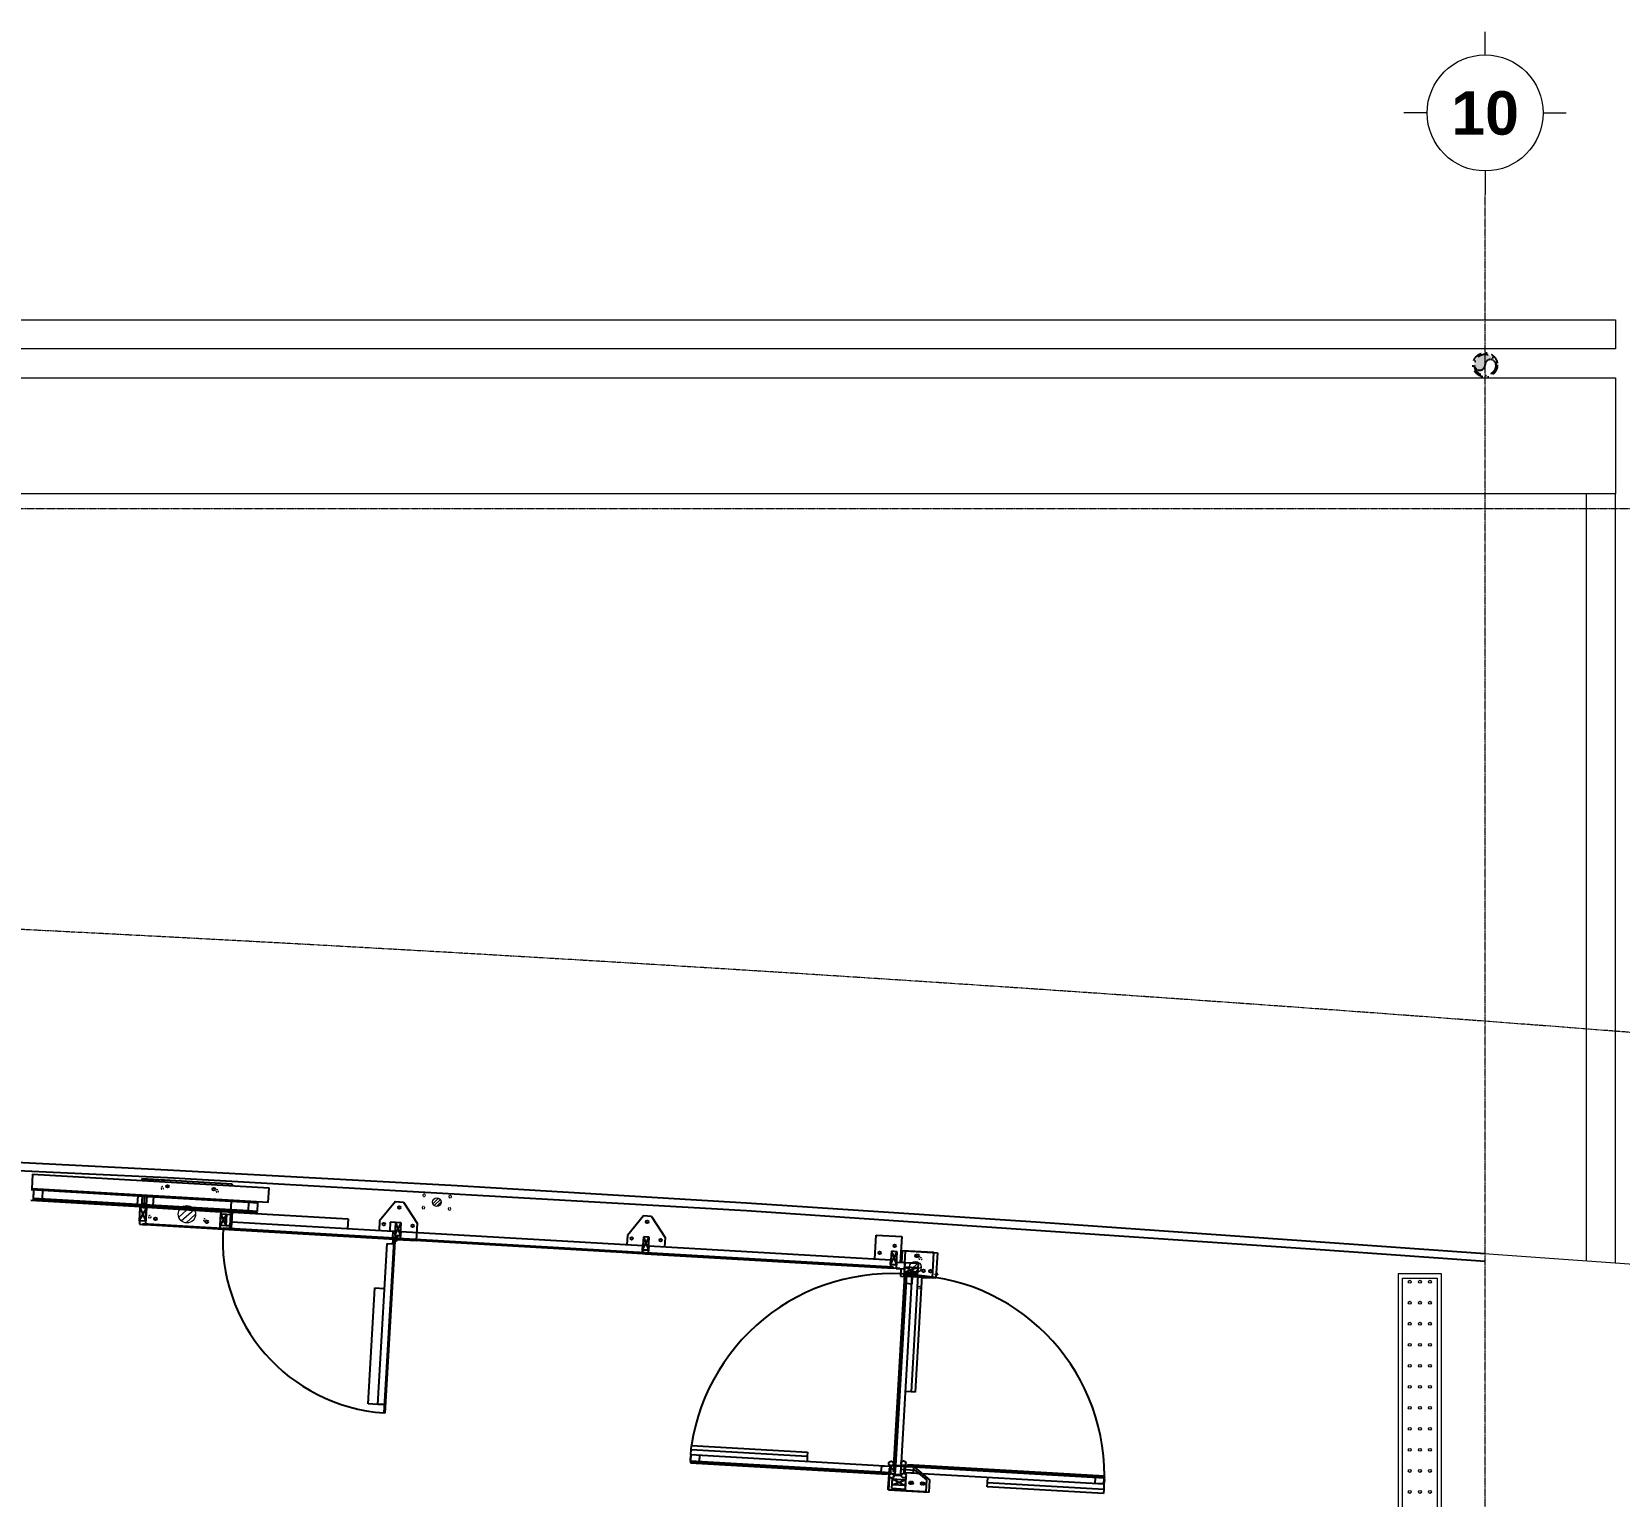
# Model space of a CAD drawing. Header units: millimetres. Extents: x -200069 to 184689, y -19972 to 101699.
# Drawn here: x 57476 to 68425, y 2160 to 12263 of the extents above; entities that cross this region are included whole.
import ezdxf
from ezdxf.enums import TextEntityAlignment as Align

# ---------------------------------------------------------------- set-up
doc = ezdxf.new("R2010")
doc.units = ezdxf.units.MM
for name, pattern in [('CENTER', [50.8, 31.75, -6.35, 6.35, -6.35]), ('HIDDEN', [0.2, 0.1, -0.1]), ('X-45-STST-GRID$0$Grid Line', [9.5, 5, -1.5, 1.5, -1.5]), ('X-45-STST-PL-PF$0$CENTER2', [28.575, 19.05, -3.175, 3.175, -3.175]), ('X-45-STST-PL-PF$0$DASHDOT', [1, 0.5, -0.25, 0, -0.25])]:
    doc.linetypes.add(name, pattern=pattern)
doc.layers.get('Defpoints').update_dxf_attribs({"color": 6})
for name, color, linetype in [('AHM3_nouveau_ancrage', 2, 'Continuous'), ('AHM3_OBSOLETE', 5, 'Continuous'), ('AHM_ANCRAGE', 7, 'Continuous'), ('ARC EDGE', 4, 'Continuous'), ('DIM', 255, 'Continuous'), ('RC EDGE', 2, 'Continuous'), ('X-45-STST-PL-PF$0$MEP-PL-SW', 140, 'X-45-STST-PL-PF$0$DASHDOT')]:
    doc.layers.add(name, color=color, linetype=linetype)
for name, color, linetype, lineweight in [('ARC_HATCH', 8, 'Continuous', 25), ('ARC_TEXT_100', 2, 'Continuous', 5), ('PSD Anchor Hole', 7, 'Continuous', 15), ('PSD Pene Hole', 9, 'Continuous', 15), ('X-45-STST-GRID$0$ARC_AXIS_LINE', 240, 'CENTER', 13), ('X-45-STST-PL-PF$0$ARC_CON-VIEW', 90, 'Continuous', 5), ('X-45-STST-PL-PF$0$ARC_FLOOR', 2, 'Continuous', 5), ('X-45-STST-PL-PF$0$ARC_FRAME', 151, 'Continuous', 5), ('X-45-STST-PL-PF$0$ARC_GATE AXIS', 240, 'Continuous', 5), ('X-45-STST-PL-PF$0$ARC_GUTTER', 255, 'Continuous', 0), ('X-45-STST-PL-PF$0$ARC_GUTTER HATCH', 8, 'Continuous', 0)]:
    doc.layers.add(name, color=color, linetype=linetype, lineweight=lineweight)
doc.styles.add('X-45-STST-GRID$0$CP2-CSA-IT-STTST-45012$0$Arial_B', font='arialbd.ttf', dxfattribs={"width": 0.8, "height": 761.067151})

# ---------------------------------------------------------------- blocks, each defined once
blk = doc.blocks.new('X-45-STST-PL-PF$0$PIPE')
h = blk.add_hatch(color=256)
h.dxf.hatch_style = 1
h.paths.add_polyline_path([(50, 0, 1), (0, 0, -1), (-50, 0, 1)])
at = {"ltscale": 100}
for radius in [57, 50]:
    blk.add_circle((0, 0), radius, dxfattribs=at)
for centre, start, end in [((-25, 0), 180, 0), ((25, 0), 0, 180)]:
    blk.add_arc(centre, 25, start, end)
blk = doc.blocks.new('X-45-STST-PL-PF$0$Roof drainage pipe')
at = {"layer": 'X-45-STST-PL-PF$0$MEP-PL-SW', "linetype": 'Continuous', "xscale": 1.473684210526699, "yscale": 1.473684210526699, "zscale": 1.473684210526699, "rotation": 180}
blk.add_blockref('X-45-STST-PL-PF$0$PIPE', (67500, 9965), dxfattribs=at)
blk = doc.blocks.new('*U29')
at = {"layer": 'X-45-STST-PL-PF$0$ARC_GUTTER'}
for p, q in [((0, 0), (0, 300)), ((0, 300), (8519, 300)), ((8489, 270), (30, 270)), ((30, 270), (30, 30)), ((8489, 30), (8489, 270)), ((8519, 300), (8519, 0)), ((8519, 0), (0, 0)), ((30, 30), (8489, 30))]:
    blk.add_line(p, q, dxfattribs=at)
at = {"layer": 'X-45-STST-PL-PF$0$ARC_GUTTER HATCH'}
for centre, start, end in [((55, 219), 0, 180), ((55, 219), 180, 0), ((200, 219), 0, 180), ((200, 219), 180, 0), ((345, 219), 0, 180), ((345, 219), 180, 0), ((490, 219), 0, 180), ((490, 219), 180, 0), ((635, 219), 0, 180), ((635, 219), 180, 0), ((780, 219), 0, 180), ((780, 219), 180, 0), ((925, 219), 0, 180), ((925, 219), 180, 0), ((1070, 219), 0, 180), ((1070, 219), 180, 0), ((1215, 219), 0, 180), ((1215, 219), 180, 0), ((1360, 219), 0, 180), ((1360, 219), 180, 0), ((1505, 219), 0, 180), ((1505, 219), 180, 0), ((1650, 219), 0, 180), ((1650, 219), 180, 0), ((1795, 219), 0, 180), ((1795, 219), 180, 0), ((1940, 219), 0, 180), ((1940, 219), 180, 0), ((2085, 219), 0, 180), ((2085, 219), 180, 0), ((2230, 219), 0, 180), ((2230, 219), 180, 0), ((2375, 219), 0, 180), ((2375, 219), 180, 0), ((2520, 219), 0, 180), ((2520, 219), 180, 0), ((2665, 219), 0, 180), ((2665, 219), 180, 0), ((2810, 219), 0, 180), ((2810, 219), 180, 0), ((2955, 219), 0, 180), ((2955, 219), 180, 0), ((3100, 219), 0, 180), ((3100, 219), 180, 0), ((3245, 219), 0, 180), ((3245, 219), 180, 0), ((3390, 219), 0, 180), ((3390, 219), 180, 0), ((3535, 219), 0, 180), ((3535, 219), 180, 0), ((3680, 219), 0, 180), ((3680, 219), 180, 0), ((3825, 219), 0, 180), ((3825, 219), 180, 0), ((3970, 219), 0, 180), ((3970, 219), 180, 0), ((4115, 219), 0, 180), ((4115, 219), 180, 0), ((4260, 219), 0, 180), ((4260, 219), 180, 0), ((4405, 219), 0, 180), ((4405, 219), 180, 0), ((4550, 219), 0, 180), ((4550, 219), 180, 0), ((4695, 219), 0, 180), ((4695, 219), 180, 0), ((4840, 219), 0, 180), ((4840, 219), 180, 0), ((4985, 219), 0, 180), ((4985, 219), 180, 0), ((5130, 219), 0, 180), ((5130, 219), 180, 0), ((5275, 219), 0, 180), ((5275, 219), 180, 0), ((5420, 219), 0, 180), ((5420, 219), 180, 0), ((5565, 219), 0, 180), ((5565, 219), 180, 0), ((5710, 219), 0, 180), ((5710, 219), 180, 0), ((5855, 219), 0, 180), ((5855, 219), 180, 0), ((6000, 219), 0, 180), ((6000, 219), 180, 0), ((6145, 219), 0, 180), ((6145, 219), 180, 0), ((6290, 219), 0, 180), ((6290, 219), 180, 0), ((6435, 219), 0, 180), ((6435, 219), 180, 0), ((6580, 219), 0, 180), ((6580, 219), 180, 0), ((6725, 219), 0, 180), ((6725, 219), 180, 0), ((6870, 219), 0, 180), ((6870, 219), 180, 0), ((7015, 219), 0, 180), ((7015, 219), 180, 0), ((7160, 219), 0, 180), ((7160, 219), 180, 0), ((7305, 219), 0, 180), ((7305, 219), 180, 0), ((7450, 219), 0, 180), ((7450, 219), 180, 0), ((7595, 219), 0, 180), ((7595, 219), 180, 0), ((7740, 219), 0, 180), ((7740, 219), 180, 0), ((7885, 219), 0, 180), ((7885, 219), 180, 0), ((8030, 219), 0, 180), ((8030, 219), 180, 0), ((8175, 219), 0, 180), ((8175, 219), 180, 0), ((8320, 219), 0, 180), ((8320, 219), 180, 0), ((8465, 219), 0, 180), ((8465, 219), 180, 0), ((55, 150), 0, 180), ((55, 150), 180, 0), ((200, 150), 0, 180), ((200, 150), 180, 0), ((345, 150), 0, 180), ((345, 150), 180, 0), ((490, 150), 0, 180), ((490, 150), 180, 0), ((635, 150), 0, 180), ((635, 150), 180, 0), ((780, 150), 0, 180), ((780, 150), 180, 0), ((925, 150), 0, 180), ((925, 150), 180, 0), ((1070, 150), 0, 180), ((1070, 150), 180, 0), ((1215, 150), 0, 180), ((1215, 150), 180, 0), ((1360, 150), 0, 180), ((1360, 150), 180, 0), ((1505, 150), 0, 180), ((1505, 150), 180, 0), ((1650, 150), 0, 180), ((1650, 150), 180, 0), ((1795, 150), 0, 180), ((1795, 150), 180, 0), ((1940, 150), 0, 180), ((1940, 150), 180, 0), ((2085, 150), 0, 180), ((2085, 150), 180, 0), ((2230, 150), 0, 180), ((2230, 150), 180, 0), ((2375, 150), 0, 180), ((2375, 150), 180, 0), ((2520, 150), 0, 180), ((2520, 150), 180, 0), ((2665, 150), 0, 180), ((2665, 150), 180, 0), ((2810, 150), 0, 180), ((2810, 150), 180, 0), ((2955, 150), 0, 180), ((2955, 150), 180, 0), ((3100, 150), 0, 180), ((3100, 150), 180, 0), ((3245, 150), 0, 180), ((3245, 150), 180, 0), ((3390, 150), 0, 180), ((3390, 150), 180, 0), ((3535, 150), 0, 180), ((3535, 150), 180, 0), ((3680, 150), 0, 180), ((3680, 150), 180, 0), ((3825, 150), 0, 180), ((3825, 150), 180, 0), ((3970, 150), 0, 180), ((3970, 150), 180, 0), ((4115, 150), 0, 180), ((4115, 150), 180, 0), ((4260, 150), 0, 180), ((4260, 150), 180, 0), ((4405, 150), 0, 180), ((4405, 150), 180, 0), ((4550, 150), 0, 180), ((4550, 150), 180, 0), ((4695, 150), 0, 180), ((4695, 150), 180, 0), ((4840, 150), 0, 180), ((4840, 150), 180, 0), ((4985, 150), 0, 180), ((4985, 150), 180, 0), ((5130, 150), 0, 180), ((5130, 150), 180, 0), ((5275, 150), 0, 180), ((5275, 150), 180, 0), ((5420, 150), 0, 180), ((5420, 150), 180, 0), ((5565, 150), 0, 180), ((5565, 150), 180, 0), ((5710, 150), 0, 180), ((5710, 150), 180, 0), ((5855, 150), 0, 180), ((5855, 150), 180, 0), ((6000, 150), 0, 180), ((6000, 150), 180, 0), ((6145, 150), 0, 180), ((6145, 150), 180, 0), ((6290, 150), 0, 180), ((6290, 150), 180, 0), ((6435, 150), 0, 180), ((6435, 150), 180, 0), ((6580, 150), 0, 180), ((6580, 150), 180, 0), ((6725, 150), 0, 180), ((6725, 150), 180, 0), ((6870, 150), 0, 180), ((6870, 150), 180, 0), ((7015, 150), 0, 180), ((7015, 150), 180, 0), ((7160, 150), 0, 180), ((7160, 150), 180, 0), ((7305, 150), 0, 180), ((7305, 150), 180, 0), ((7450, 150), 0, 180), ((7450, 150), 180, 0), ((7595, 150), 0, 180), ((7595, 150), 180, 0), ((7740, 150), 0, 180), ((7740, 150), 180, 0), ((7885, 150), 0, 180), ((7885, 150), 180, 0), ((8030, 150), 0, 180), ((8030, 150), 180, 0), ((8175, 150), 0, 180), ((8175, 150), 180, 0), ((8320, 150), 0, 180), ((8320, 150), 180, 0), ((8465, 150), 0, 180), ((8465, 150), 180, 0), ((55, 80), 0, 180), ((55, 80), 180, 0), ((200, 80), 0, 180), ((200, 80), 180, 0), ((345, 80), 0, 180), ((345, 80), 180, 0), ((490, 80), 0, 180), ((490, 80), 180, 0), ((635, 80), 0, 180), ((635, 80), 180, 0), ((780, 80), 0, 180), ((780, 80), 180, 0), ((925, 80), 0, 180), ((925, 80), 180, 0), ((1070, 80), 0, 180), ((1070, 80), 180, 0), ((1215, 80), 0, 180), ((1215, 80), 180, 0), ((1360, 80), 0, 180), ((1360, 80), 180, 0), ((1505, 80), 0, 180), ((1505, 80), 180, 0), ((1650, 80), 0, 180), ((1650, 80), 180, 0), ((1795, 80), 0, 180), ((1795, 80), 180, 0), ((1940, 80), 0, 180), ((1940, 80), 180, 0), ((2085, 80), 0, 180), ((2085, 80), 180, 0), ((2230, 80), 0, 180), ((2230, 80), 180, 0), ((2375, 80), 0, 180), ((2375, 80), 180, 0), ((2520, 80), 0, 180), ((2520, 80), 180, 0), ((2665, 80), 0, 180), ((2665, 80), 180, 0), ((2810, 80), 0, 180), ((2810, 80), 180, 0), ((2955, 80), 0, 180), ((2955, 80), 180, 0), ((3100, 80), 0, 180), ((3100, 80), 180, 0), ((3245, 80), 0, 180), ((3245, 80), 180, 0), ((3390, 80), 0, 180), ((3390, 80), 180, 0), ((3535, 80), 0, 180), ((3535, 80), 180, 0), ((3680, 80), 0, 180), ((3680, 80), 180, 0), ((3825, 80), 0, 180), ((3825, 80), 180, 0), ((3970, 80), 0, 180), ((3970, 80), 180, 0), ((4115, 80), 0, 180), ((4115, 80), 180, 0), ((4260, 80), 0, 180), ((4260, 80), 180, 0), ((4405, 80), 0, 180), ((4405, 80), 180, 0), ((4550, 80), 0, 180), ((4550, 80), 180, 0), ((4695, 80), 0, 180), ((4695, 80), 180, 0), ((4840, 80), 0, 180), ((4840, 80), 180, 0), ((4985, 80), 0, 180), ((4985, 80), 180, 0), ((5130, 80), 0, 180), ((5130, 80), 180, 0), ((5275, 80), 0, 180), ((5275, 80), 180, 0), ((5420, 80), 0, 180), ((5420, 80), 180, 0), ((5565, 80), 0, 180), ((5565, 80), 180, 0), ((5710, 80), 0, 180), ((5710, 80), 180, 0), ((5855, 80), 0, 180), ((5855, 80), 180, 0), ((6000, 80), 0, 180), ((6000, 80), 180, 0), ((6145, 80), 0, 180), ((6145, 80), 180, 0), ((6290, 80), 0, 180), ((6290, 80), 180, 0), ((6435, 80), 0, 180), ((6435, 80), 180, 0), ((6580, 80), 0, 180), ((6580, 80), 180, 0), ((6725, 80), 0, 180), ((6725, 80), 180, 0), ((6870, 80), 0, 180), ((6870, 80), 180, 0), ((7015, 80), 0, 180), ((7015, 80), 180, 0), ((7160, 80), 0, 180), ((7160, 80), 180, 0), ((7305, 80), 0, 180), ((7305, 80), 180, 0), ((7450, 80), 0, 180), ((7450, 80), 180, 0), ((7595, 80), 0, 180), ((7595, 80), 180, 0), ((7740, 80), 0, 180), ((7740, 80), 180, 0), ((7885, 80), 0, 180), ((7885, 80), 180, 0), ((8030, 80), 0, 180), ((8030, 80), 180, 0), ((8175, 80), 0, 180), ((8175, 80), 180, 0), ((8320, 80), 0, 180), ((8320, 80), 180, 0), ((8465, 80), 0, 180), ((8465, 80), 180, 0)]:
    blk.add_arc(centre, 10, start, end, dxfattribs=at)
blk = doc.blocks.new('PSD FDP hole1')
at = {"layer": 'PSD Pene Hole'}
h = blk.add_hatch(dxfattribs=at)
h.set_pattern_fill('ANSI31', color=8, scale=10)
h.set_pattern_definition([(45, (-2990203.302, -2087212.618), (-22.4506403, 22.4506403), [])])
h.paths.add_polyline_path([(-5, 14, -1), (-125, 14, -1)])
at = {"layer": 'PSD Pene Hole', "color": 240}
blk.add_circle((-65, 14), 60, dxfattribs=at)
blk = doc.blocks.new('PSD FDP AB1')
at = {"layer": 'PSD Anchor Hole', "linetype": 'HIDDEN', "ltscale": 100}
for centre in [(-3, 0), (377, 0), (72, -205), (452, -204)]:
    blk.add_circle(centre, 9, dxfattribs=at)
blk = doc.blocks.new('PSD EWD hole1')
at = {"layer": 'PSD Pene Hole'}
h = blk.add_hatch(dxfattribs=at)
h.set_pattern_fill('ANSI31', color=8, scale=10)
h.set_pattern_definition([(45, (-2706912.99, -2149372.86), (-22.4506403, 22.4506403), [])])
h.paths.add_polyline_path([(40, 0, -1), (-40, 0, -1)])
at = {"layer": 'PSD Pene Hole', "color": 240}
blk.add_circle((0, 0), 40, dxfattribs=at)
blk = doc.blocks.new('PSD EWD AB1')
at = {"layer": 'PSD Anchor Hole', "linetype": 'HIDDEN', "ltscale": 100}
for centre in [(0, 200), (-115, 100), (0, 0)]:
    blk.add_circle(centre, 9, dxfattribs=at)
blk = doc.blocks.new('PSD ODS AB1')
at = {"layer": 'PSD Anchor Hole', "linetype": 'HIDDEN', "ltscale": 10}
for centre in [(0, 85), (0, 0), (180, 85), (180, 0)]:
    blk.add_circle(centre, 9, dxfattribs=at)
blk = doc.blocks.new('platform nosing')
at = {"layer": 'DIM', "linetype": 'Continuous', "lineweight": 0}
h = blk.add_hatch(dxfattribs=at)
h.set_pattern_fill('ANSI31', color=8, scale=5)
h.set_pattern_definition([(45, (1089914.707, 2427024.65), (-11.22532015, 11.22532015), [])])
h.paths.add_polyline_path([(127800, 4189, 1), (127740, 4189, 1)])
at = {"layer": 'ARC EDGE', "flags": 128}
blk.add_lwpolyline([(135000, 3832), (133897, 3911), (131902, 4051), (129906, 4181), (127909, 4301), (125912, 4410), (123915, 4510), (121917, 4600), (119918, 4680), (117920, 4750), (115921, 4810), (113921, 4860), (111922, 4900), (109922, 4930), (108922, 4949), (107922, 4966)], dxfattribs=at)
at = {"layer": 'PSD Pene Hole', "color": 240}
blk.add_circle((127770, 4189), 30, dxfattribs=at)
at = {"layer": 'RC EDGE', "color": 2, "flags": 128}
blk.add_lwpolyline([(0, 3701), (2120, 3861), (6111, 4131), (10104, 4360), (16098, 4630), (24095, 4850), (30094, 4943), (36094, 4995), (99922, 4995), (105922, 4943), (111922, 4850), (119918, 4630), (125912, 4360), (129906, 4131), (133897, 3861), (135000, 3782)], dxfattribs=at)
at = {"layer": 'DIM', "linetype": 'Continuous', "lineweight": 0, "rotation": 356.8190088499998}
for name, p in [('PSD FDP hole1', (126110, 4088)), ('PSD EWD hole1', (131070, 3740))]:
    blk.add_blockref(name, p, dxfattribs=at)
at = {"layer": 'PSD Anchor Hole', "color": 1, "xscale": -1}
for name, p, rotation in [('PSD FDP AB1', (126253, 4266), 356.8190088499998), ('PSD ODS AB1', (127682, 4236), 177.04467725)]:
    blk.add_blockref(name, p, dxfattribs=dict(at, rotation=rotation))
at = {"layer": 'PSD Anchor Hole', "color": 1, "rotation": 176.8190088499997}
blk.add_blockref('PSD EWD AB1', (131106, 3799), dxfattribs=at)
blk = doc.blocks.new('X-45-STST-GRID$0$CP2-CSA-IT-STTST-45012$0$Grid - ACT_Grid Head - Circle-231358-TÂ_NG 1-TÂ_NG TRÊ_T                                                                                  LEVEL 1-GROUND LEVEL')
for p, q in [((0, 4), (0, 5.6)), ((-4, 0), (-5.6, 0)), ((4, 0), (5.6, 0)), ((0, -4), (0, -5.6))]:
    blk.add_line(p, q)
blk.add_circle((0, 0), 4)
at = {"style": 'X-45-STST-GRID$0$CP2-CSA-IT-STTST-45012$0$Arial_B'}
blk.add_attdef('A', text='', height=3, dxfattribs=at).set_placement((0, 0), align=Align.MIDDLE_CENTER)
blk = doc.blocks.new('A$Cb3e1eea9')
for p, q in [((124973, 13251), (125709, 13208)), ((124982, 13357), (124976, 13256)), ((126607, 13161), (124976, 13256)), ((124982, 13357), (126613, 13263)), ((124987, 13190), (124991, 13250)), ((124987, 13176), (124991, 13250)), ((125011, 13254), (125011, 13249)), ((125051, 13246), (125051, 13251)), ((125051, 13251), (125051, 13251)), ((125736, 13325), (125735, 13314)), ((126358, 13289), (125736, 13325)), ((125736, 13325), (125915, 13315)), ((126358, 13289), (126357, 13278)), ((126607, 13161), (126613, 13263)), ((124969, 13177), (125765, 13131)), ((125706, 13148), (124987, 13190)), ((124987, 13184), (125765, 13139)), ((125051, 13246), (125047, 13186)), ((125706, 13148), (125709, 13208)), ((125766, 13145), (125706, 13148)), ((125709, 13208), (125769, 13205)), ((125726, 13147), (125725, 13141)), ((125729, 13212), (125729, 13207)), ((125738, 13206), (125733, 13132)), ((125738, 13206), (126474, 13164)), ((125751, 13131), (125756, 13205)), ((125752, 13145), (125756, 13205)), ((126470, 13104), (125752, 13145)), ((125752, 13139), (126530, 13094)), ((125769, 13205), (125766, 13145)), ((125769, 13205), (125769, 13210)), ((125776, 13209), (125776, 13204)), ((125816, 13202), (125812, 13142)), ((125816, 13202), (125816, 13207)), ((126351, 13176), (126346, 13079)), ((126470, 13104), (126474, 13164)), ((126474, 13164), (126534, 13160)), ((126494, 13167), (126494, 13162)), ((126534, 13160), (126530, 13100)), ((126534, 13160), (126534, 13165)), ((127485, 13168), (127375, 13035)), ((127485, 13168), (127540, 13165)), ((127540, 13165), (127635, 13020)), ((125722, 13126), (125717, 13036)), ((125717, 13036), (125767, 13123)), ((125762, 13033), (125717, 13036)), ((125762, 13033), (125717, 13036)), ((125719, 13036), (125718, 13011)), ((125767, 13123), (125722, 13126)), ((125722, 13126), (125762, 13033)), ((125725, 13133), (125724, 13125)), ((125733, 13132), (126530, 13086)), ((125767, 13126), (125761, 13014)), ((125762, 13033), (125767, 13123)), ((125765, 13131), (125765, 13139)), ((126281, 13096), (125767, 13126)), ((126281, 13096), (126274, 12984)), ((126275, 13003), (126280, 13083)), ((126320, 13081), (126275, 13003)), ((126280, 13083), (126320, 13081)), ((126280, 13083), (126315, 13001)), ((126320, 13081), (126315, 13001)), ((126315, 13001), (126320, 13081)), ((126315, 13001), (126317, 13032)), ((126320, 13081), (126346, 13079)), ((126346, 13079), (126341, 13000)), ((126355, 13038), (126343, 13038)), ((126346, 13080), (126357, 13080)), ((126357, 13080), (126355, 13038)), ((126356, 13028), (126360, 13095)), ((126360, 13095), (127158, 13048)), ((126530, 13100), (126470, 13104)), ((126530, 13086), (126530, 13094)), ((127158, 13048), (127154, 12981)), ((127375, 13035), (127371, 12969)), ((129196, 13069), (129085, 12935)), ((129250, 13066), (129196, 13069)), ((129250, 13066), (129345, 12920)), ((125718, 13011), (126340, 12975)), ((125718, 13011), (125760, 13008)), ((125718, 13011), (125718, 13011)), ((125740, 13015), (125740, 13009)), ((126292, 12983), (125740, 13015)), ((126315, 13001), (126275, 13003)), ((126292, 12977), (126292, 12983)), ((126293, 12977), (126293, 12977)), ((126293, 12977), (126297, 12977)), ((126296, 12977), (126297, 12985)), ((126296, 12977), (127480, 12908)), ((127481, 12916), (126297, 12985)), ((126340, 12975), (126306, 12977)), ((126341, 13000), (126315, 13001)), ((126340, 12975), (126315, 12976)), ((126341, 13000), (126340, 12983)), ((126340, 12983), (126340, 12983)), ((126340, 12983), (126340, 12983)), ((126340, 12975), (126340, 12975)), ((126353, 12982), (126356, 13028)), ((126356, 13028), (127466, 12963)), ((127449, 13025), (127445, 12966)), ((127445, 12966), (127481, 12964)), ((127484, 13023), (127449, 13025)), ((127466, 12963), (127463, 12917)), ((127463, 12917), (127463, 12923)), ((127463, 12923), (127490, 12922)), ((127484, 13023), (127479, 12933)), ((127484, 13023), (127479, 12933)), ((127479, 12933), (127524, 13021)), ((127479, 12933), (127524, 13021)), ((127479, 12933), (127519, 12931)), ((127519, 12931), (127479, 12933)), ((127479, 12933), (127519, 12931)), ((127519, 12931), (127479, 12933)), ((127524, 13021), (127484, 13023)), ((127504, 13022), (127484, 13023)), ((127484, 13023), (127519, 12931)), ((127524, 13021), (127484, 13023)), ((127484, 13023), (127519, 12931)), ((127489, 12908), (127490, 12933)), ((127494, 12901), (127496, 12932)), ((127498, 12907), (127499, 12932)), ((127521, 12962), (127518, 12914)), ((127519, 12931), (127524, 13021)), ((127519, 12931), (127524, 13021)), ((127521, 12962), (129191, 12865)), ((127635, 13020), (127628, 12900)), ((129085, 12935), (129081, 12871)), ((129195, 12924), (129189, 12834)), ((129189, 12834), (129235, 12922)), ((129215, 12923), (129195, 12924)), ((129235, 12922), (129195, 12924)), ((129195, 12924), (129229, 12832)), ((129229, 12832), (129235, 12922)), ((129345, 12920), (129341, 12856)), ((130791, 12772), (130801, 12936)), ((130801, 12936), (130977, 12926)), ((130977, 12926), (130966, 12747)), ((127363, 11769), (127427, 12879)), ((127368, 12915), (127483, 12908)), ((127474, 12894), (127405, 11710)), ((127413, 11709), (127482, 12894)), ((127427, 12879), (127473, 12876)), ((127463, 12917), (127463, 12917)), ((127463, 12917), (127463, 12917)), ((127467, 12877), (127468, 12903)), ((127482, 12902), (127468, 12903)), ((127474, 12897), (127474, 12894)), ((127488, 12896), (127474, 12897)), ((127482, 12894), (127474, 12894)), ((127480, 12908), (127481, 12916)), ((127483, 12916), (127481, 12916)), ((127482, 12902), (127483, 12916)), ((127495, 12907), (127628, 12900)), ((127500, 12907), (127500, 12915)), ((127500, 12915), (129206, 12816)), ((129206, 12808), (127500, 12907)), ((129078, 12816), (129338, 12800)), ((129191, 12865), (129188, 12817)), ((129188, 12817), (129189, 12834)), ((129189, 12834), (129191, 12865)), ((129189, 12834), (129229, 12832)), ((129229, 12832), (129189, 12834)), ((129206, 12808), (129206, 12816)), ((129210, 12808), (129211, 12816)), ((129211, 12816), (130916, 12717)), ((129231, 12863), (129228, 12815)), ((129231, 12863), (130901, 12766)), ((130905, 12825), (130899, 12735)), ((130899, 12735), (130945, 12822)), ((130925, 12823), (130905, 12825)), ((130945, 12822), (130905, 12825)), ((130905, 12825), (130939, 12732)), ((130939, 12732), (130945, 12822)), ((130992, 12652), (131003, 12828)), ((131003, 12828), (131222, 12815)), ((131222, 12815), (131212, 12639)), ((129210, 12808), (130916, 12709)), ((130964, 12706), (130788, 12716)), ((130901, 12766), (130899, 12718)), ((130899, 12735), (130901, 12766)), ((130899, 12735), (130939, 12732)), ((130939, 12732), (130899, 12735)), ((130916, 12709), (130916, 12717)), ((130940, 12748), (130938, 12707)), ((130938, 12707), (130995, 12704)), ((130998, 12745), (130940, 12748)), ((130998, 12745), (130994, 12677)), ((130995, 12678), (130997, 12718)), ((131087, 12713), (130995, 12678)), ((130997, 12718), (131085, 12673)), ((130997, 12718), (131087, 12713)), ((131091, 12740), (130998, 12745)), ((131085, 12673), (131087, 12713)), ((131087, 12713), (131085, 12673)), ((131087, 12672), (131091, 12740)), ((130995, 12662), (130916, 11305)), ((130924, 11304), (131003, 12662)), ((131009, 12662), (130933, 11348)), ((130969, 11285), (131049, 12659)), ((131212, 12639), (130992, 12652)), ((130994, 12677), (131087, 12672)), ((131085, 12673), (130995, 12678)), ((131003, 12662), (130995, 12662)), ((131005, 12602), (130999, 12602)), ((131003, 12662), (131009, 12662)), ((131045, 12599), (131005, 12602)), ((131049, 12659), (131009, 12662)), ((131015, 12676), (131014, 12668)), ((131044, 12666), (131014, 12668)), ((131044, 12662), (131014, 12664)), ((131014, 12664), (131014, 12661)), ((131045, 12674), (131015, 12676)), ((131087, 12657), (131041, 11856)), ((131044, 12666), (131045, 12674)), ((131044, 12659), (131044, 12662)), ((131049, 12659), (131044, 12659)), ((131049, 12659), (131045, 12599)), ((131049, 12659), (131049, 12659)), ((131049, 12659), (131087, 12657)), ((131116, 12655), (131069, 11854)), ((131087, 12657), (131116, 12655)), ((127296, 11773), (127342, 12572)), ((127342, 12572), (127409, 12568)), ((131041, 11856), (131002, 11858)), ((131069, 11854), (131041, 11856)), ((127363, 11769), (127296, 11773)), ((127408, 11767), (127363, 11769)), ((127413, 11709), (127405, 11710)), ((129519, 11415), (129517, 11385)), ((129522, 11415), (129519, 11415)), ((129522, 11420), (129520, 11380)), ((129522, 11420), (129524, 11458)), ((130896, 11340), (129522, 11420)), ((129522, 11420), (129522, 11415)), ((129524, 11458), (129526, 11486)), ((129524, 11458), (130325, 11411)), ((129526, 11486), (130327, 11440)), ((129582, 11416), (129580, 11376)), ((130325, 11411), (130323, 11373)), ((130327, 11440), (130325, 11411)), ((129517, 11385), (129520, 11385)), ((129519, 11374), (129520, 11380)), ((130877, 11295), (129519, 11374)), ((129519, 11374), (129519, 11366)), ((129519, 11366), (130877, 11287)), ((129520, 11380), (130833, 11303)), ((129580, 11376), (129579, 11370)), ((130836, 11343), (130833, 11303)), ((130833, 11303), (130893, 11300)), ((130833, 11303), (130833, 11297)), ((130896, 11340), (130836, 11343)), ((130877, 11295), (130877, 11301)), ((130877, 11295), (130877, 11287)), ((130887, 11180), (130897, 11347)), ((130893, 11300), (130892, 11286)), ((130893, 11300), (130896, 11340)), ((130896, 11340), (130896, 11346)), ((130897, 11347), (131062, 11337)), ((130900, 11291), (130903, 11345)), ((130929, 11288), (130915, 11289)), ((130924, 11304), (130916, 11305)), ((130920, 11281), (130974, 11278)), ((130924, 11304), (130930, 11304)), ((130933, 11348), (130927, 11348)), ((130933, 11348), (130929, 11288)), ((130929, 11288), (130969, 11285)), ((130973, 11345), (130933, 11348)), ((130969, 11285), (130973, 11345)), ((130969, 11285), (130976, 11285)), ((130993, 11348), (130990, 11294)), ((131000, 11339), (130997, 11299)), ((130997, 11299), (131057, 11296)), ((130997, 11299), (132371, 11220)), ((130997, 11299), (130997, 11293)), ((131000, 11339), (131000, 11354)), ((131060, 11336), (131000, 11339)), ((132374, 11274), (131016, 11352)), ((131016, 11344), (131016, 11352)), ((131016, 11344), (132374, 11266)), ((131016, 11344), (131016, 11339)), ((131057, 11296), (131060, 11336)), ((131060, 11336), (131060, 11342)), ((132373, 11260), (131060, 11336)), ((131062, 11337), (131171, 11247)), ((130887, 11180), (131166, 11164)), ((130907, 11188), (130912, 11261)), ((130999, 11182), (130907, 11188)), ((130910, 11215), (130912, 11255)), ((130910, 11215), (131002, 11249)), ((131000, 11209), (130910, 11215)), ((131000, 11209), (130910, 11215)), ((130912, 11255), (131000, 11209)), ((130912, 11255), (131002, 11249)), ((131004, 11271), (130999, 11182)), ((131002, 11249), (131000, 11209)), ((131166, 11164), (131171, 11247)), ((131566, 11199), (131568, 11228)), ((132367, 11153), (131566, 11199)), ((131568, 11228), (131570, 11266)), ((132369, 11181), (131568, 11228)), ((132311, 11223), (132313, 11263)), ((132371, 11220), (132311, 11223)), ((132313, 11263), (132314, 11269)), ((132369, 11181), (132367, 11153)), ((132371, 11220), (132369, 11181)), ((132371, 11220), (132373, 11260)), ((132371, 11220), (132371, 11225)), ((132371, 11225), (132374, 11225)), ((132371, 11220), (132371, 11220)), ((132374, 11266), (132373, 11260)), ((132376, 11254), (132373, 11255)), ((132374, 11266), (132374, 11274)), ((132374, 11225), (132376, 11254))]:
    blk.add_line(p, q)
for centre, radius in [((127488, 12902), 6), ((127488, 12902), 6), ((130903, 11361), 16), ((130905, 11276), 16), ((130905, 11276), 16), ((130988, 11363), 16), ((130990, 11278), 16), ((130990, 11278), 16)]:
    blk.add_circle(centre, radius)
for centre, radius, start, end in [((127488, 12902), 1195, 176.0048, 266.0048), ((130905, 11276), 1395, 81.3231, 171.3231), ((130990, 11278), 1384, 359.8035, 89.8034)]:
    blk.add_arc(centre, radius, start, end)
at = {"layer": 'AHM3_nouveau_ancrage'}
for centre in [(131088, 12793), (131175, 12688), (131047, 11227), (131127, 11222)]:
    blk.add_circle(centre, 9, dxfattribs=at)
at = {"layer": 'AHM3_OBSOLETE'}
for p, q in [((130979, 12829), (130974, 12746)), ((131198, 12817), (130979, 12829)), ((131188, 12641), (131198, 12817)), ((130971, 12706), (130968, 12654)), ((130968, 12654), (130994, 12652)), ((131115, 12645), (131188, 12641)), ((130883, 11180), (130891, 11326)), ((130891, 11326), (130917, 11324)), ((130971, 11321), (131066, 11316)), ((131066, 11316), (131147, 11248)), ((130883, 11180), (130886, 11236)), ((130883, 11180), (130885, 11216)), ((130883, 11180), (130883, 11189)), ((131142, 11165), (130883, 11180)), ((131147, 11248), (131142, 11165))]:
    blk.add_line(p, q, dxfattribs=at)
for centre in [(131077, 12794), (131126, 12691), (131036, 11227), (131116, 11223)]:
    blk.add_circle(centre, 9, dxfattribs=at)
at = {"layer": 'AHM_ANCRAGE', "ltscale": 0.1}
for centre in [(125912, 13273), (126232, 13254), (125829, 13049), (126184, 13029)]:
    blk.add_circle(centre, 9, dxfattribs=at)
at = {"layer": 'AHM_ANCRAGE'}
for centre in [(127511, 13127), (129221, 13028), (127404, 13013), (127603, 13001), (129114, 12914), (129314, 12902), (130824, 12814), (130927, 12863)]:
    blk.add_circle(centre, 9, dxfattribs=at)

msp = doc.modelspace()

# ---------------------------------------------------------------- linework, layer by layer
at = {"layer": 'X-45-STST-GRID$0$ARC_AXIS_LINE', "linetype": 'X-45-STST-GRID$0$Grid Line'}
for p, q in [((67500, -17972), (67500, 11143)), ((-90950, 8975), (100848, 8975))]:
    msp.add_line(p, q, dxfattribs=at)
at = {"layer": 'X-45-STST-PL-PF$0$ARC_CON-VIEW'}
for points in [[(68200, 3781), (68200, 9075)], [(68400, 3767), (68400, 9075)]]:
    msp.add_lwpolyline(points, dxfattribs=at)
at = {"layer": 'X-45-STST-PL-PF$0$ARC_FLOOR'}
msp.add_lwpolyline([(-68400, 9875), (68400, 9875), (68400, 9075), (-68400, 9075)], close=True, dxfattribs=at)
msp.add_lwpolyline([(68750, 3742), (66397, 3911), (64402, 4051), (62406, 4181), (60409, 4301), (58412, 4410), (56415, 4510), (54417, 4600), (52418, 4680), (50420, 4750), (48421, 4810), (46421, 4860), (44422, 4900), (42422, 4930), (41422, 4949), (40422, 4966)], dxfattribs=at)
at = {"layer": 'X-45-STST-PL-PF$0$ARC_FRAME', "linetype": 'Continuous'}
msp.add_lwpolyline([(68400, 10075), (-68400, 10075), (-68400, 10275), (68400, 10275)], close=True, dxfattribs=at)
at = {"layer": 'X-45-STST-PL-PF$0$ARC_GATE AXIS', "linetype": 'X-45-STST-PL-PF$0$CENTER2', "lineweight": 18}
msp.add_lwpolyline([(87959, 3364, 0.028553), (42422, 6538), (42254, 6540), (41254, 6551), (40254, 6559), (39254, 6565), (38254, 6570), (37254, 6572), (36254, 6574), (35254, 6575), (34254, 6575), (33254, 6575), (32422, 6575), (-31406, 6575)], format="xyb", dxfattribs=at)

# ---------------------------------------------------------------- block references
at = {"color": 244, "linetype": 'Continuous', "true_color": 0x991b1e}
msp.add_blockref('X-45-STST-PL-PF$0$Roof drainage pipe', (0, 0), dxfattribs=at)
at = {"linetype": 'Continuous', "xscale": -1, "rotation": 270}
msp.add_blockref('*U29', (66900, -4825), dxfattribs=at)
at = {"layer": 'ARC_HATCH', "ltscale": 0.02}
msp.add_blockref('A$Cb3e1eea9', (-67500, -8975), dxfattribs=at)
at = {"layer": 'ARC_TEXT_100'}
ref = msp.add_blockref('X-45-STST-GRID$0$CP2-CSA-IT-STTST-45012$0$Grid - ACT_Grid Head - Circle-231358-TÂ_NG 1-TÂ_NG TRÊ_T                                                                                  LEVEL 1-GROUND LEVEL', (67500, 11703), dxfattribs=dict(at, xscale=100, yscale=100, zscale=100))
ref.add_attrib('A', '10', dxfattribs={"layer": '0', "height": 300, "style": 'X-45-STST-GRID$0$CP2-CSA-IT-STTST-45012$0$Arial_B'}).set_placement((67500, 11703), align=Align.MIDDLE_CENTER)
ref.add_attrib('A', '10', dxfattribs={"layer": '0', "height": 300, "style": 'X-45-STST-GRID$0$CP2-CSA-IT-STTST-45012$0$Arial_B'}).set_placement((67500, 11703), align=Align.MIDDLE_CENTER)
ref.add_attrib('A', '10', dxfattribs={"layer": '0', "height": 300, "style": 'X-45-STST-GRID$0$CP2-CSA-IT-STTST-45012$0$Arial_B'}).set_placement((67500, 11703), align=Align.MIDDLE_CENTER)
ref.add_attrib('A', '10', dxfattribs={"layer": '0', "height": 300, "style": 'X-45-STST-GRID$0$CP2-CSA-IT-STTST-45012$0$Arial_B'}).set_placement((67500, 11703), align=Align.MIDDLE_CENTER)
at = {"layer": 'Defpoints'}
msp.add_blockref('platform nosing', (-67500, 0), dxfattribs=at)

doc.saveas('drawing.dxf')
